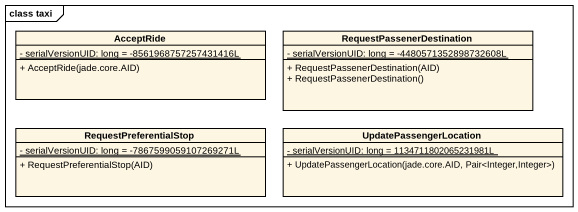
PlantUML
@startuml
mainframe class taxi
hide circle
hide empty members
skinparam classAttributeIconSize 0
class AcceptRide {
  {static} - serialVersionUID: long = -8561968757257431416L
  + AcceptRide(jade.core.AID)
}
class RequestPassenerDestination {
  {static} - serialVersionUID: long = -4480571352898732608L
  + RequestPassenerDestination(AID)
  + RequestPassenerDestination()
}
class RequestPreferentialStop {
  {static} - serialVersionUID: long = -7867599059107269271L
  + RequestPreferentialStop(AID)
}
class UpdatePassengerLocation {
  {static} - serialVersionUID: long = 1134711802065231981L
  + UpdatePassengerLocation(jade.core.AID, Pair<Integer,Integer>)
}
@enduml
